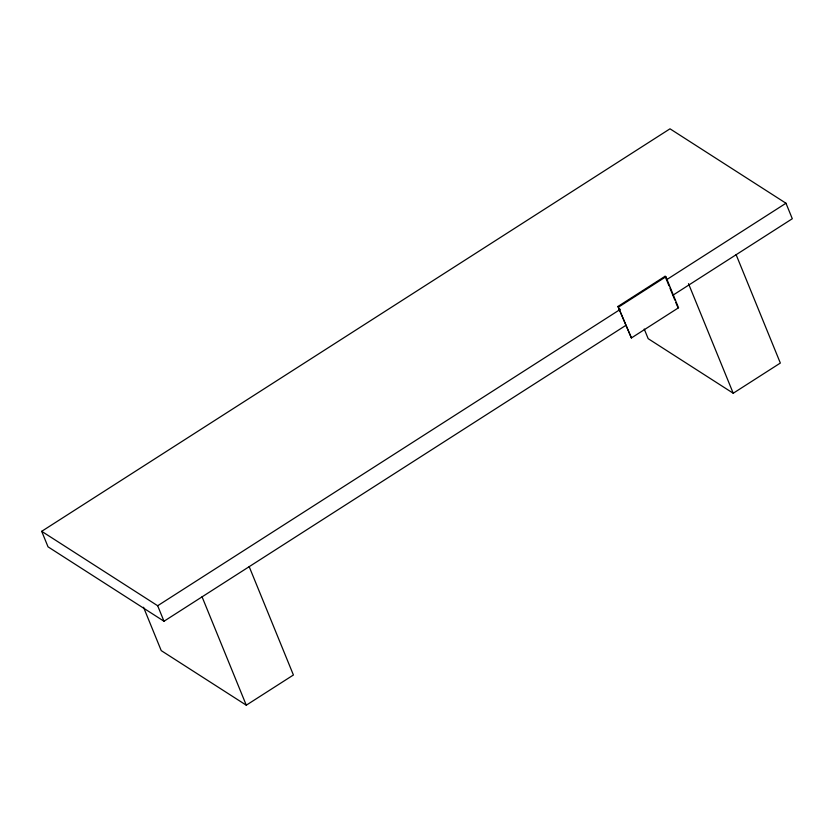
<?xml version="1.0" encoding="UTF-8"?>
<svg xmlns="http://www.w3.org/2000/svg" width="834" height="834" viewBox="0 0 834 834"><rect width="100%" height="100%" fill="white"/><g stroke="black" fill="none" stroke-linecap="round" stroke-linejoin="round"><path stroke-width="1.25" d="M625.636 325.51L163.996 621.247L48.028 546.833L41.7 531.321L670.004 128.811L785.972 203.235L792.3 218.737L672.777 295.309M617.984 306.453L665.105 276.262L665.876 276.763L678.532 307.767L631.411 337.958L617.984 306.453L631.411 337.958M618.755 306.943L665.876 276.763M41.7 531.321L157.668 605.745L620.402 309.299M666.449 279.797L785.972 203.235M143.542 607.256L161.233 650.614L246.28 705.189L293.412 674.998L249.168 566.609M644.234 329.034L648.174 338.667L733.222 393.241L780.343 363.051L736.109 254.662M677.761 307.277L678.532 307.767M688.488 283.643L733.222 393.241M665.105 276.262L668.993 285.801M669.973 288.189L674.842 300.115M675.811 302.502L677.271 306.078M202.047 596.79L246.28 705.189M157.668 605.745L163.996 621.247"/></g></svg>
